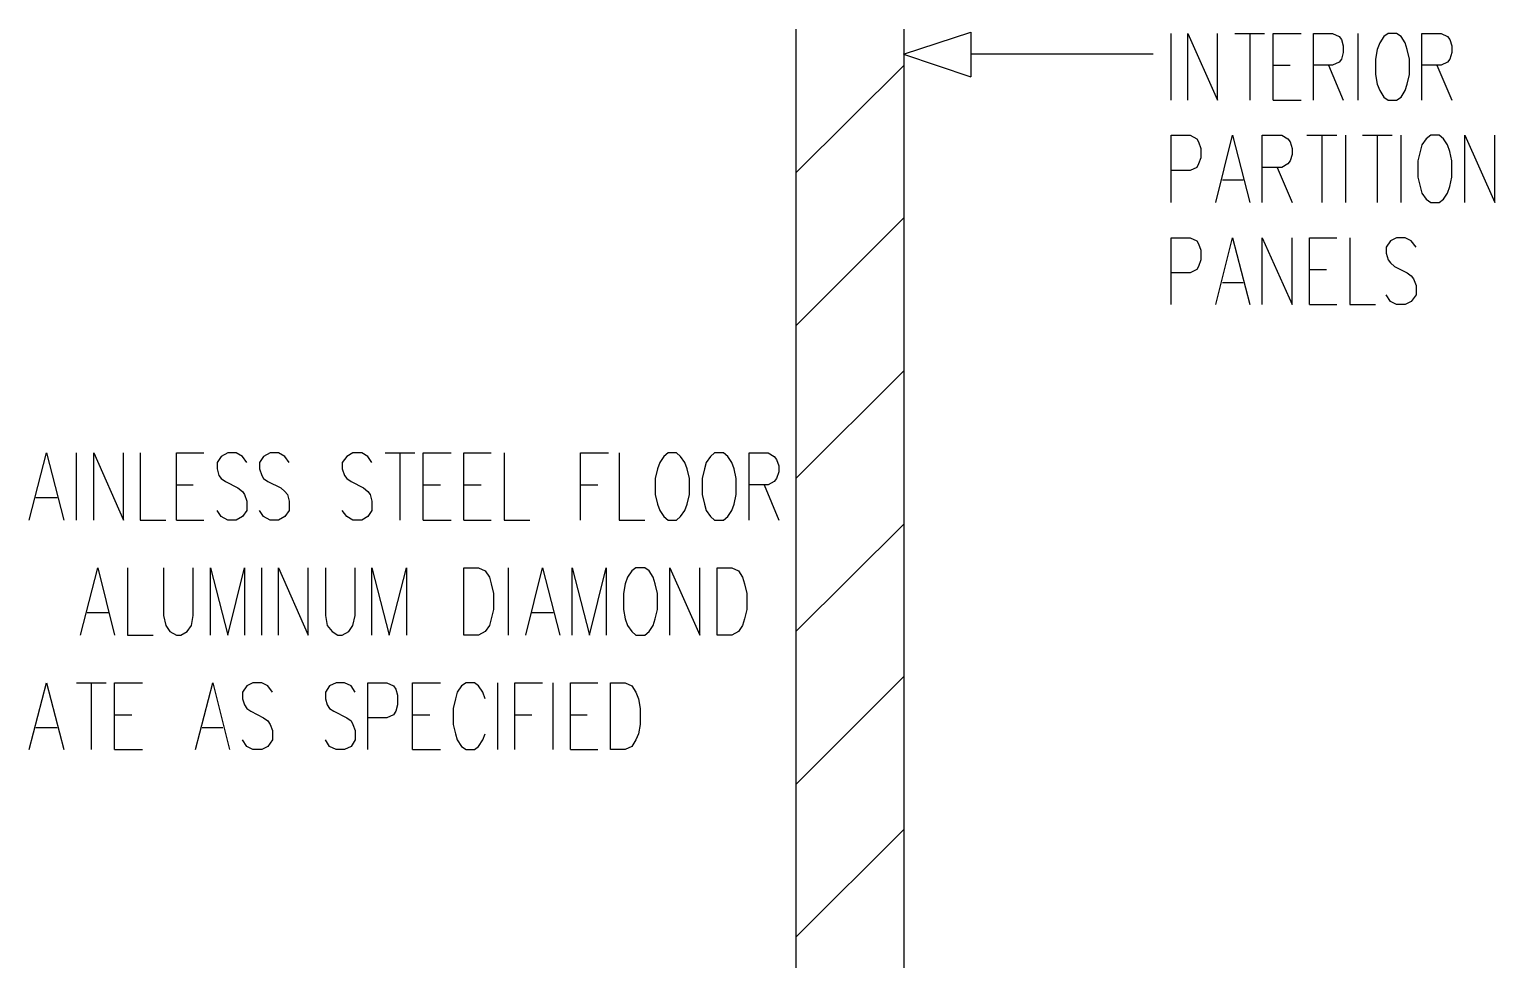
# Model space of a CAD drawing. Header units: metres. Extents: x 13 to 600, y -782 to -15.
# Drawn here: x 215.9 to 363.4, y -357.8 to -264.1 of the extents above; entities that cross this region are included whole.
import ezdxf

# ---------------------------------------------------------------- set-up
doc = ezdxf.new("R2010")
doc.units = ezdxf.units.M

msp = doc.modelspace()

# ---------------------------------------------------------------- linework, layer by layer
for p, q in [((293.04, -264.06), (293.04, -387.96)), ((303.96, -387.96), (303.96, -264.06)), ((303.9, -266.58), (310.68, -264.36)), ((310.68, -264.36), (310.68, -268.86)), ((330.84, -271.2), (330.84, -264.48)), ((332.52, -271.2), (332.52, -264.48)), ((332.52, -264.48), (335.52, -271.2)), ((335.52, -271.2), (335.52, -264.48)), ((337.26, -264.48), (340.26, -264.48)), ((338.76, -264.48), (338.76, -271.2)), ((341.1, -271.2), (341.1, -264.48)), ((341.1, -264.48), (343.92, -264.48)), ((345.18, -271.2), (345.18, -264.48)), ((345.18, -264.48), (347.1, -264.48)), ((347.1, -264.48), (347.76, -264.78)), ((347.76, -264.78), (348, -265.08)), ((348, -265.08), (348.18, -265.74)), ((349.68, -271.2), (349.68, -264.48)), ((351.84, -265.44), (351.6, -266.1)), ((352.26, -264.78), (351.84, -265.44)), ((352.68, -264.48), (352.26, -264.78)), ((353.52, -264.48), (352.68, -264.48)), ((354, -264.78), (353.52, -264.48)), ((354.42, -265.44), (354, -264.78)), ((354.6, -266.1), (354.42, -265.44)), ((356.1, -271.2), (356.1, -264.48)), ((356.1, -264.48), (358.02, -264.48)), ((358.02, -264.48), (358.68, -264.78)), ((358.68, -264.78), (358.92, -265.08)), ((358.92, -265.08), (359.1, -265.74)), ((303.9, -266.58), (310.68, -268.86)), ((329.04, -266.58), (310.68, -266.58)), ((348.18, -266.4), (348, -267.06)), ((348.18, -265.74), (348.18, -266.4)), ((351.6, -266.1), (351.42, -267.06)), ((354.84, -267.06), (354.6, -266.1)), ((359.1, -266.4), (358.92, -267.06)), ((359.1, -265.74), (359.1, -266.4)), ((293.04, -278.52), (303.96, -267.66)), ((341.1, -267.66), (342.84, -267.66)), ((347.1, -267.66), (345.18, -267.66)), ((346.68, -267.66), (348.18, -271.2)), ((347.76, -267.36), (347.1, -267.66)), ((348, -267.06), (347.76, -267.36)), ((351.42, -267.06), (351.42, -268.62)), ((354.84, -268.62), (354.84, -267.06)), ((358.02, -267.66), (356.1, -267.66)), ((357.6, -267.66), (359.1, -271.2)), ((358.68, -267.36), (358.02, -267.66)), ((358.92, -267.06), (358.68, -267.36)), ((351.42, -268.62), (351.6, -269.58)), ((351.6, -269.58), (351.84, -270.24)), ((354.42, -270.24), (354.6, -269.58)), ((354.6, -269.58), (354.84, -268.62)), ((341.1, -271.2), (343.92, -271.2)), ((351.84, -270.24), (352.26, -270.9)), ((352.26, -270.9), (352.68, -271.2)), ((352.68, -271.2), (353.52, -271.2)), ((353.52, -271.2), (354, -270.9)), ((354, -270.9), (354.42, -270.24)), ((330.84, -281.52), (330.84, -274.74)), ((330.84, -274.74), (332.76, -274.74)), ((332.76, -274.74), (333.42, -275.1)), ((333.42, -275.1), (333.6, -275.4)), ((333.6, -275.4), (333.84, -276.06)), ((335.34, -281.52), (337.02, -274.74)), ((337.02, -274.74), (338.76, -281.52)), ((340.02, -281.52), (340.02, -274.74)), ((340.02, -274.74), (342, -274.74)), ((342, -274.74), (342.6, -275.1)), ((342.6, -275.1), (342.84, -275.4)), ((342.84, -275.4), (343.02, -276.06)), ((344.52, -274.74), (347.52, -274.74)), ((346.02, -274.74), (346.02, -281.52)), ((348.42, -281.52), (348.42, -274.74)), ((350.1, -274.74), (353.1, -274.74)), ((351.6, -274.74), (351.6, -281.52)), ((354, -281.52), (354, -274.74)), ((356.1, -275.7), (355.92, -276.36)), ((356.52, -275.1), (356.1, -275.7)), ((357, -274.74), (356.52, -275.1)), ((357.84, -274.74), (357, -274.74)), ((358.26, -275.1), (357.84, -274.74)), ((358.68, -275.7), (358.26, -275.1)), ((358.92, -276.36), (358.68, -275.7)), ((360.42, -281.52), (360.42, -274.74)), ((360.42, -274.74), (363.42, -281.52)), ((363.42, -281.52), (363.42, -274.74)), ((333.84, -277.02), (333.6, -277.62)), ((333.84, -276.06), (333.84, -277.02)), ((342.84, -277.32), (342.6, -277.62)), ((343.02, -276.66), (342.84, -277.32)), ((343.02, -276.06), (343.02, -276.66)), ((355.92, -276.36), (355.68, -277.32)), ((355.68, -277.32), (355.68, -278.94)), ((359.1, -277.32), (358.92, -276.36)), ((359.1, -278.94), (359.1, -277.32)), ((332.76, -278.28), (330.84, -278.28)), ((333.42, -277.98), (332.76, -278.28)), ((333.6, -277.62), (333.42, -277.98)), ((342, -277.98), (340.02, -277.98)), ((341.52, -277.98), (343.02, -281.52)), ((342.6, -277.62), (342, -277.98)), ((336, -279.24), (338.1, -279.24)), ((355.68, -278.94), (355.92, -279.9)), ((355.92, -279.9), (356.1, -280.56)), ((358.68, -280.56), (358.92, -279.9)), ((358.92, -279.9), (359.1, -278.94)), ((356.1, -280.56), (356.52, -281.16)), ((356.52, -281.16), (357, -281.52)), ((357, -281.52), (357.84, -281.52)), ((357.84, -281.52), (358.26, -281.16)), ((358.26, -281.16), (358.68, -280.56)), ((293.04, -293.94), (303.96, -283.02)), ((330.84, -291.78), (330.84, -285.06)), ((330.84, -285.06), (332.76, -285.06)), ((332.76, -285.06), (333.42, -285.36)), ((333.42, -285.36), (333.6, -285.66)), ((333.6, -285.66), (333.84, -286.32)), ((335.34, -291.78), (337.02, -285.06)), ((337.02, -285.06), (338.76, -291.78)), ((340.02, -291.78), (340.02, -285.06)), ((340.02, -285.06), (343.02, -291.78)), ((343.02, -291.78), (343.02, -285.06)), ((344.76, -291.78), (344.76, -285.06)), ((344.76, -285.06), (347.52, -285.06)), ((348.84, -285.06), (348.84, -291.78)), ((352.92, -285.36), (352.5, -286.02)), ((352.5, -286.02), (352.5, -286.62)), ((353.52, -285.06), (352.92, -285.36)), ((354.42, -285.06), (353.52, -285.06)), ((355.02, -285.36), (354.42, -285.06)), ((355.5, -286.02), (355.02, -285.36)), ((333.84, -287.28), (333.6, -287.94)), ((333.84, -286.32), (333.84, -287.28)), ((352.5, -286.62), (352.68, -287.28)), ((352.68, -287.28), (352.92, -287.58)), ((352.92, -287.58), (353.34, -287.94)), ((332.76, -288.6), (330.84, -288.6)), ((333.42, -288.24), (332.76, -288.6)), ((333.6, -287.94), (333.42, -288.24)), ((344.76, -288.24), (346.5, -288.24)), ((353.34, -287.94), (354.6, -288.6)), ((354.6, -288.6), (355.02, -288.9)), ((355.02, -288.9), (355.26, -289.2)), ((336, -289.56), (338.1, -289.56)), ((355.26, -289.2), (355.5, -289.86)), ((355.5, -289.86), (355.5, -290.82)), ((344.76, -291.78), (347.52, -291.78)), ((348.84, -291.78), (351.42, -291.78)), ((352.92, -291.48), (352.5, -290.82)), ((353.52, -291.78), (352.92, -291.48)), ((354.42, -291.78), (353.52, -291.78)), ((355.02, -291.48), (354.42, -291.78)), ((355.5, -290.82), (355.02, -291.48)), ((293.04, -309.3), (303.96, -298.44)), ((215.88, -313.5), (217.62, -306.72)), ((217.62, -306.72), (219.36, -313.5)), ((220.62, -313.5), (220.62, -306.72)), ((222.36, -313.5), (222.36, -306.72)), ((222.36, -306.72), (225.36, -313.5)), ((225.36, -313.5), (225.36, -306.72)), ((227.04, -306.72), (227.04, -313.5)), ((230.7, -313.5), (230.7, -306.72)), ((230.7, -306.72), (233.46, -306.72)), ((235.86, -306.72), (235.2, -307.08)), ((236.7, -306.72), (235.86, -306.72)), ((237.36, -307.08), (236.7, -306.72)), ((240.12, -306.72), (239.46, -307.08)), ((240.96, -306.72), (240.12, -306.72)), ((241.62, -307.08), (240.96, -306.72)), ((248.46, -306.72), (247.86, -307.08)), ((249.36, -306.72), (248.46, -306.72)), ((249.96, -307.08), (249.36, -306.72)), ((251.7, -306.72), (254.7, -306.72)), ((253.2, -306.72), (253.2, -313.5)), ((255.54, -313.5), (255.54, -306.72)), ((255.54, -306.72), (258.36, -306.72)), ((259.62, -313.5), (259.62, -306.72)), ((259.62, -306.72), (262.38, -306.72)), ((263.7, -306.72), (263.7, -313.5)), ((271.38, -313.5), (271.38, -306.72)), ((271.38, -306.72), (274.2, -306.72)), ((275.28, -306.72), (275.28, -313.5)), ((280.2, -306.72), (279.78, -307.08)), ((281.04, -306.72), (280.2, -306.72)), ((281.46, -307.08), (281.04, -306.72)), ((284.88, -306.72), (284.46, -307.08)), ((285.78, -306.72), (284.88, -306.72)), ((286.2, -307.08), (285.78, -306.72)), ((288.36, -313.5), (288.36, -306.72)), ((288.36, -306.72), (290.28, -306.72)), ((290.28, -306.72), (290.88, -307.08)), ((235.2, -307.08), (234.78, -307.68)), ((234.78, -307.68), (234.78, -308.34)), ((234.78, -308.34), (234.96, -309)), ((237.78, -307.68), (237.36, -307.08)), ((239.46, -307.08), (239.04, -307.68)), ((239.04, -307.68), (239.04, -308.34)), ((239.04, -308.34), (239.28, -309)), ((242.04, -307.68), (241.62, -307.08)), ((247.86, -307.08), (247.38, -307.68)), ((247.38, -307.68), (247.38, -308.34)), ((247.38, -308.34), (247.62, -309)), ((250.38, -307.68), (249.96, -307.08)), ((279.12, -308.34), (278.88, -309.3)), ((279.36, -307.68), (279.12, -308.34)), ((279.78, -307.08), (279.36, -307.68)), ((281.88, -307.68), (281.46, -307.08)), ((282.12, -308.34), (281.88, -307.68)), ((282.36, -309.3), (282.12, -308.34)), ((283.86, -308.34), (283.62, -309.3)), ((284.04, -307.68), (283.86, -308.34)), ((284.46, -307.08), (284.04, -307.68)), ((286.62, -307.68), (286.2, -307.08)), ((286.86, -308.34), (286.62, -307.68)), ((287.04, -309.3), (286.86, -308.34)), ((290.88, -307.08), (291.12, -307.38)), ((291.12, -307.38), (291.36, -308.04)), ((291.36, -308.04), (291.36, -308.64)), ((234.96, -309), (235.2, -309.3)), ((235.2, -309.3), (235.62, -309.6)), ((235.62, -309.6), (236.88, -310.26)), ((239.28, -309), (239.46, -309.3)), ((239.46, -309.3), (239.88, -309.6)), ((239.88, -309.6), (241.2, -310.26)), ((247.62, -309), (247.86, -309.3)), ((247.86, -309.3), (248.28, -309.6)), ((248.28, -309.6), (249.54, -310.26)), ((278.88, -309.3), (278.88, -310.92)), ((282.36, -310.92), (282.36, -309.3)), ((283.62, -309.3), (283.62, -310.92)), ((287.04, -310.92), (287.04, -309.3)), ((290.88, -309.6), (290.28, -309.96)), ((291.12, -309.3), (290.88, -309.6)), ((291.36, -308.64), (291.12, -309.3)), ((216.54, -311.22), (218.7, -311.22)), ((230.7, -309.96), (232.38, -309.96)), ((236.88, -310.26), (237.36, -310.62)), ((237.36, -310.62), (237.54, -310.92)), ((237.54, -310.92), (237.78, -311.58)), ((241.2, -310.26), (241.62, -310.62)), ((241.62, -310.62), (241.86, -310.92)), ((241.86, -310.92), (242.04, -311.58)), ((249.54, -310.26), (249.96, -310.62)), ((249.96, -310.62), (250.2, -310.92)), ((250.2, -310.92), (250.38, -311.58)), ((255.54, -309.96), (257.28, -309.96)), ((259.62, -309.96), (261.36, -309.96)), ((271.38, -309.96), (273.12, -309.96)), ((278.88, -310.92), (279.12, -311.88)), ((282.12, -311.88), (282.36, -310.92)), ((283.62, -310.92), (283.86, -311.88)), ((286.86, -311.88), (287.04, -310.92)), ((290.28, -309.96), (288.36, -309.96)), ((289.86, -309.96), (291.36, -313.5)), ((235.2, -313.14), (234.78, -312.54)), ((237.78, -312.54), (237.36, -313.14)), ((237.78, -311.58), (237.78, -312.54)), ((239.46, -313.14), (239.04, -312.54)), ((242.04, -312.54), (241.62, -313.14)), ((242.04, -311.58), (242.04, -312.54)), ((247.86, -313.14), (247.38, -312.54)), ((250.38, -312.54), (249.96, -313.14)), ((250.38, -311.58), (250.38, -312.54)), ((279.12, -311.88), (279.36, -312.54)), ((279.36, -312.54), (279.78, -313.14)), ((281.46, -313.14), (281.88, -312.54)), ((281.88, -312.54), (282.12, -311.88)), ((283.86, -311.88), (284.04, -312.54)), ((284.04, -312.54), (284.46, -313.14)), ((286.2, -313.14), (286.62, -312.54)), ((286.62, -312.54), (286.86, -311.88)), ((227.04, -313.5), (229.62, -313.5)), ((230.7, -313.5), (233.46, -313.5)), ((235.86, -313.5), (235.2, -313.14)), ((236.7, -313.5), (235.86, -313.5)), ((237.36, -313.14), (236.7, -313.5)), ((240.12, -313.5), (239.46, -313.14)), ((240.96, -313.5), (240.12, -313.5)), ((241.62, -313.14), (240.96, -313.5)), ((248.46, -313.5), (247.86, -313.14)), ((249.36, -313.5), (248.46, -313.5)), ((249.96, -313.14), (249.36, -313.5)), ((255.54, -313.5), (258.36, -313.5)), ((259.62, -313.5), (262.38, -313.5)), ((263.7, -313.5), (266.28, -313.5)), ((275.28, -313.5), (277.86, -313.5)), ((279.78, -313.14), (280.2, -313.5)), ((280.2, -313.5), (281.04, -313.5)), ((281.04, -313.5), (281.46, -313.14)), ((284.46, -313.14), (284.88, -313.5)), ((284.88, -313.5), (285.78, -313.5)), ((285.78, -313.5), (286.2, -313.14)), ((293.04, -324.72), (303.96, -313.86)), ((221.04, -325.08), (222.78, -318.3)), ((222.78, -318.3), (224.46, -325.08)), ((225.78, -318.3), (225.78, -325.08)), ((229.38, -318.3), (229.38, -323.1)), ((232.38, -323.1), (232.38, -318.3)), ((234.12, -325.08), (234.12, -318.3)), ((234.12, -318.3), (235.86, -325.08)), ((235.86, -325.08), (237.54, -318.3)), ((237.54, -318.3), (237.54, -325.08)), ((239.28, -325.08), (239.28, -318.3)), ((240.96, -325.08), (240.96, -318.3)), ((240.96, -318.3), (243.96, -325.08)), ((243.96, -325.08), (243.96, -318.3)), ((245.7, -318.3), (245.7, -323.1)), ((248.7, -323.1), (248.7, -318.3)), ((250.38, -325.08), (250.38, -318.3)), ((250.38, -318.3), (252.12, -325.08)), ((252.12, -325.08), (253.86, -318.3)), ((253.86, -318.3), (253.86, -325.08)), ((259.62, -325.08), (259.62, -318.3)), ((259.62, -318.3), (261.12, -318.3)), ((261.12, -318.3), (261.78, -318.6)), ((261.78, -318.6), (262.2, -319.26)), ((264.12, -325.08), (264.12, -318.3)), ((265.86, -325.08), (267.54, -318.3)), ((267.54, -318.3), (269.28, -325.08)), ((270.54, -325.08), (270.54, -318.3)), ((270.54, -318.3), (272.28, -325.08)), ((272.28, -325.08), (273.96, -318.3)), ((273.96, -318.3), (273.96, -325.08)), ((276.54, -318.6), (276.12, -319.26)), ((276.96, -318.3), (276.54, -318.6)), ((277.86, -318.3), (276.96, -318.3)), ((278.28, -318.6), (277.86, -318.3)), ((278.7, -319.26), (278.28, -318.6)), ((280.38, -325.08), (280.38, -318.3)), ((280.38, -318.3), (283.38, -325.08)), ((283.38, -325.08), (283.38, -318.3)), ((285.12, -325.08), (285.12, -318.3)), ((285.12, -318.3), (286.62, -318.3)), ((286.62, -318.3), (287.28, -318.6)), ((287.28, -318.6), (287.7, -319.26)), ((262.2, -319.26), (262.38, -319.92)), ((262.38, -319.92), (262.62, -320.88)), ((275.88, -319.92), (275.7, -320.88)), ((276.12, -319.26), (275.88, -319.92)), ((278.88, -319.92), (278.7, -319.26)), ((279.12, -320.88), (278.88, -319.92)), ((287.7, -319.26), (287.88, -319.92)), ((287.88, -319.92), (288.12, -320.88)), ((262.62, -320.88), (262.62, -322.5)), ((275.7, -320.88), (275.7, -322.5)), ((279.12, -322.5), (279.12, -320.88)), ((288.12, -320.88), (288.12, -322.5)), ((221.7, -322.8), (223.86, -322.8)), ((229.38, -323.1), (229.62, -324.12)), ((232.2, -324.12), (232.38, -323.1)), ((245.7, -323.1), (245.88, -324.12)), ((248.46, -324.12), (248.7, -323.1)), ((262.62, -322.5), (262.38, -323.46)), ((266.46, -322.8), (268.62, -322.8)), ((275.7, -322.5), (275.88, -323.46)), ((278.88, -323.46), (279.12, -322.5)), ((288.12, -322.5), (287.88, -323.46)), ((229.62, -324.12), (230.04, -324.72)), ((231.78, -324.72), (232.2, -324.12)), ((245.88, -324.12), (246.36, -324.72)), ((248.04, -324.72), (248.46, -324.12)), ((262.2, -324.12), (261.78, -324.72)), ((262.38, -323.46), (262.2, -324.12)), ((275.88, -323.46), (276.12, -324.12)), ((276.12, -324.12), (276.54, -324.72)), ((278.28, -324.72), (278.7, -324.12)), ((278.7, -324.12), (278.88, -323.46)), ((287.7, -324.12), (287.28, -324.72)), ((287.88, -323.46), (287.7, -324.12)), ((225.78, -325.08), (228.36, -325.08)), ((230.04, -324.72), (230.7, -325.08)), ((230.7, -325.08), (231.12, -325.08)), ((231.12, -325.08), (231.78, -324.72)), ((246.36, -324.72), (246.96, -325.08)), ((246.96, -325.08), (247.38, -325.08)), ((247.38, -325.08), (248.04, -324.72)), ((261.12, -325.08), (259.62, -325.08)), ((261.78, -324.72), (261.12, -325.08)), ((276.54, -324.72), (276.96, -325.08)), ((276.96, -325.08), (277.86, -325.08)), ((277.86, -325.08), (278.28, -324.72)), ((286.62, -325.08), (285.12, -325.08)), ((287.28, -324.72), (286.62, -325.08)), ((215.88, -336.6), (217.62, -329.88)), ((217.62, -329.88), (219.36, -336.6)), ((220.62, -329.88), (223.62, -329.88)), ((222.12, -329.88), (222.12, -336.6)), ((224.46, -336.6), (224.46, -329.88)), ((224.46, -329.88), (227.28, -329.88)), ((232.62, -336.6), (234.36, -329.88)), ((234.36, -329.88), (236.04, -336.6)), ((237.78, -330.18), (237.36, -330.84)), ((238.38, -329.88), (237.78, -330.18)), ((239.28, -329.88), (238.38, -329.88)), ((239.88, -330.18), (239.28, -329.88)), ((240.36, -330.84), (239.88, -330.18)), ((246.12, -330.18), (245.7, -330.84)), ((246.78, -329.88), (246.12, -330.18)), ((247.62, -329.88), (246.78, -329.88)), ((248.28, -330.18), (247.62, -329.88)), ((248.7, -330.84), (248.28, -330.18)), ((249.96, -336.6), (249.96, -329.88)), ((249.96, -329.88), (251.88, -329.88)), ((251.88, -329.88), (252.54, -330.18)), ((252.54, -330.18), (252.78, -330.54)), ((254.46, -336.6), (254.46, -329.88)), ((254.46, -329.88), (257.28, -329.88)), ((259.38, -330.18), (258.96, -330.84)), ((259.86, -329.88), (259.38, -330.18)), ((260.7, -329.88), (259.86, -329.88)), ((261.12, -330.18), (260.7, -329.88)), ((261.54, -330.84), (261.12, -330.18)), ((263.04, -336.6), (263.04, -329.88)), ((264.78, -336.6), (264.78, -329.88)), ((264.78, -329.88), (267.54, -329.88)), ((268.62, -336.6), (268.62, -329.88)), ((270.36, -336.6), (270.36, -329.88)), ((270.36, -329.88), (273.12, -329.88)), ((274.38, -336.6), (274.38, -329.88)), ((274.38, -329.88), (275.88, -329.88)), ((275.88, -329.88), (276.54, -330.18)), ((276.54, -330.18), (276.96, -330.84)), ((293.04, -340.14), (303.96, -329.22)), ((237.36, -330.84), (237.36, -331.5)), ((237.36, -331.5), (237.54, -332.1)), ((245.7, -330.84), (245.7, -331.5)), ((245.7, -331.5), (245.88, -332.1)), ((252.78, -330.54), (252.96, -331.14)), ((252.96, -331.14), (252.96, -332.1)), ((258.78, -331.5), (258.54, -332.46)), ((258.96, -330.84), (258.78, -331.5)), ((261.78, -331.5), (261.54, -330.84)), ((276.96, -330.84), (277.2, -331.5)), ((277.2, -331.5), (277.38, -332.46)), ((224.46, -333.12), (226.2, -333.12)), ((237.54, -332.1), (237.78, -332.46)), ((237.78, -332.46), (238.2, -332.76)), ((238.2, -332.76), (239.46, -333.42)), ((239.46, -333.42), (239.88, -333.72)), ((245.88, -332.1), (246.12, -332.46)), ((246.12, -332.46), (246.54, -332.76)), ((246.54, -332.76), (247.86, -333.42)), ((247.86, -333.42), (248.28, -333.72)), ((251.88, -333.42), (249.96, -333.42)), ((252.54, -333.12), (251.88, -333.42)), ((252.78, -332.76), (252.54, -333.12)), ((252.96, -332.1), (252.78, -332.76)), ((254.46, -333.12), (256.2, -333.12)), ((258.54, -332.46), (258.54, -334.08)), ((264.78, -333.12), (266.46, -333.12)), ((270.36, -333.12), (272.04, -333.12)), ((277.38, -332.46), (277.38, -334.08)), ((216.54, -334.38), (218.7, -334.38)), ((233.28, -334.38), (235.38, -334.38)), ((239.88, -333.72), (240.12, -334.08)), ((240.12, -334.08), (240.36, -334.68)), ((240.36, -334.68), (240.36, -335.64)), ((248.28, -333.72), (248.46, -334.08)), ((248.46, -334.08), (248.7, -334.68)), ((248.7, -334.68), (248.7, -335.64)), ((258.54, -334.08), (258.78, -335.04)), ((277.38, -334.08), (277.2, -335.04)), ((237.78, -336.3), (237.36, -335.64)), ((238.38, -336.6), (237.78, -336.3)), ((239.88, -336.3), (239.28, -336.6)), ((240.36, -335.64), (239.88, -336.3)), ((246.12, -336.3), (245.7, -335.64)), ((246.78, -336.6), (246.12, -336.3)), ((248.28, -336.3), (247.62, -336.6)), ((248.7, -335.64), (248.28, -336.3)), ((258.78, -335.04), (258.96, -335.64)), ((258.96, -335.64), (259.38, -336.3)), ((259.38, -336.3), (259.86, -336.6)), ((260.7, -336.6), (261.12, -336.3)), ((261.12, -336.3), (261.54, -335.64)), ((261.54, -335.64), (261.78, -335.04)), ((276.54, -336.3), (275.88, -336.6)), ((276.96, -335.64), (276.54, -336.3)), ((277.2, -335.04), (276.96, -335.64)), ((224.46, -336.6), (227.28, -336.6)), ((239.28, -336.6), (238.38, -336.6)), ((247.62, -336.6), (246.78, -336.6)), ((254.46, -336.6), (257.28, -336.6)), ((259.86, -336.6), (260.7, -336.6)), ((270.36, -336.6), (273.12, -336.6)), ((275.88, -336.6), (274.38, -336.6)), ((293.04, -355.5), (303.96, -344.64))]:
    msp.add_line(p, q)

doc.saveas('drawing.dxf')
